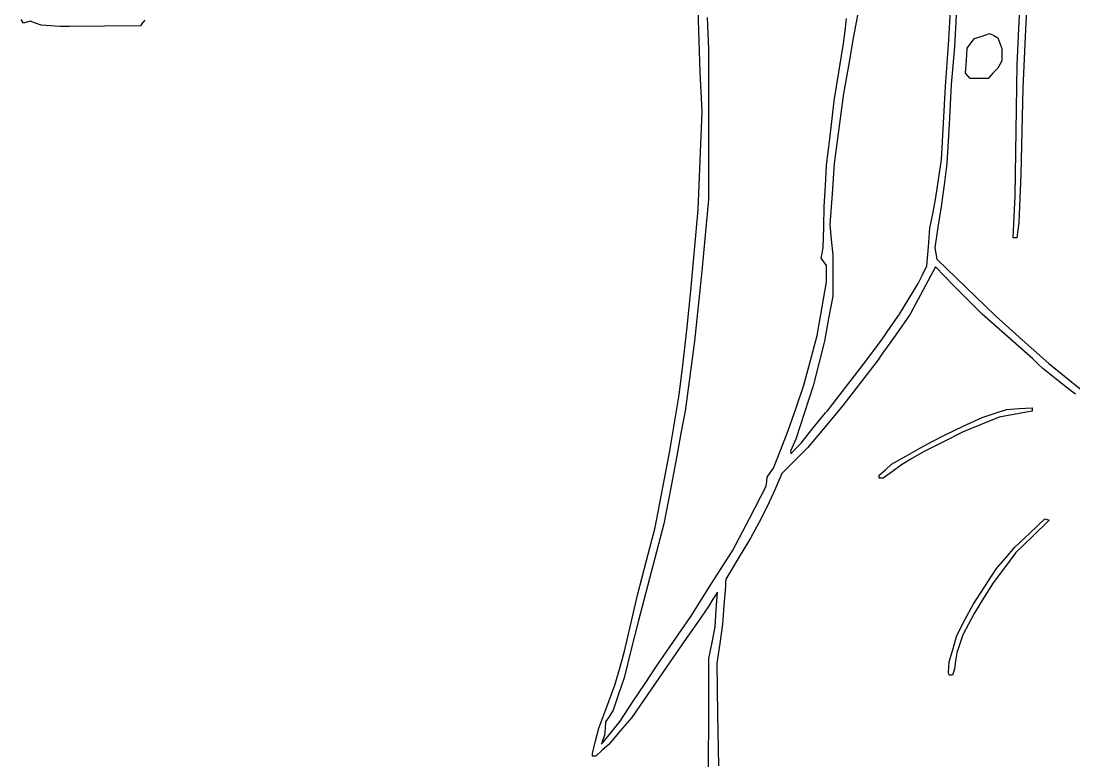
# Model space of a CAD drawing. Extents: x 9 to 136, y 7 to 235.
# Drawn here: x 16.65 to 55.3, y 33.09 to 60.24 of the extents above; entities that cross this region are included whole.
import ezdxf

# ---------------------------------------------------------------- set-up
doc = ezdxf.new("R2010")
doc.units = 0

msp = doc.modelspace()

# ---------------------------------------------------------------- linework, layer by layer
at = {"layer": 'Layer 1'}
for p, q in [((53.630147, 62.11587), (53.528161, 59.94497)), ((47.541853, 61.45651), (47.198417, 59.61452)), ((53.282904, 59.97139), (53.351954, 61.32645)), ((50.74946, 60.20662), (50.78604, 60.86447)), ((16.696446, 60.23089), (16.651926, 60.29939)), ((41.543943, 59.51384), (41.504573, 60.66507)), ((41.839337, 60.37116), (41.892437, 59.21992)), ((46.902517, 59.87742), (46.958477, 60.33791)), ((50.989348, 60.66892), (50.919448, 59.28743)), ((16.740966, 60.16239), (16.696446, 60.23089)), ((16.864447, 60.19959), (16.740966, 60.16239)), ((16.987927, 60.23679), (16.864447, 60.19959)), ((17.187437, 60.16069), (16.987927, 60.23679)), ((17.386946, 60.08459), (17.187437, 60.16069)), ((17.733067, 60.05999), (17.386946, 60.08459)), ((18.079187, 60.03539), (17.733067, 60.05999)), ((18.252248, 60.03577), (18.079187, 60.03539)), ((18.42531, 60.03618), (18.252248, 60.03577)), ((19.728812, 60.05268), (18.42531, 60.03618)), ((21.032311, 60.06918), (19.728812, 60.05268)), ((21.113301, 60.17063), (21.032311, 60.06918)), ((21.194291, 60.27207), (21.113301, 60.17063)), ((50.71288, 59.54876), (50.74946, 60.20662)), ((53.213854, 58.61635), (53.282904, 59.97139)), ((53.528161, 59.94497), (53.426174, 57.77406)), ((46.846537, 59.41693), (46.902517, 59.87742)), ((47.198417, 59.61452), (47.02119, 58.59486)), ((50.64733, 58.69355), (50.71288, 59.54876)), ((51.516736, 59.42153), (51.653045, 59.59447)), ((51.653045, 59.59447), (51.929942, 59.68667)), ((51.929942, 59.68667), (52.206839, 59.77887)), ((52.206839, 59.77887), (52.359288, 59.70377)), ((52.359288, 59.70377), (52.511737, 59.62867)), ((52.511737, 59.62867), (52.584267, 59.43093)), ((41.583313, 58.36259), (41.543943, 59.51384)), ((41.892437, 59.21992), (41.888637, 56.45695)), ((46.671773, 58.36586), (46.846537, 59.41693)), ((50.919448, 59.28743), (50.856648, 58.59669)), ((51.353126, 58.78952), (51.380426, 59.24862)), ((51.380426, 59.24862), (51.516736, 59.42153)), ((52.584267, 59.43093), (52.656797, 59.23318)), ((52.656797, 59.23318), (52.656797, 59.00842)), ((51.325826, 58.33042), (51.353126, 58.78952)), ((52.656797, 58.78366), (52.580677, 58.64859)), ((52.656797, 59.00842), (52.656797, 58.78366)), ((46.497007, 57.3148), (46.671773, 58.36586)), ((47.02119, 58.59486), (46.843962, 57.57518)), ((50.58178, 57.83836), (50.64733, 58.69355)), ((50.856648, 58.59669), (50.793848, 57.90595)), ((52.504557, 58.51332), (52.326956, 58.32389)), ((52.580677, 58.64859), (52.504557, 58.51332)), ((53.176774, 56.22165), (53.213854, 58.61635)), ((41.618903, 57.63896), (41.583313, 58.36259)), ((51.411376, 58.23232), (51.325826, 58.33042)), ((51.49695, 58.13447), (51.411376, 58.23232)), ((51.823152, 58.13447), (51.49695, 58.13447)), ((52.149355, 58.13447), (51.823152, 58.13447)), ((52.326956, 58.32389), (52.149355, 58.13447)), ((41.654493, 56.91533), (41.618903, 57.63896)), ((50.51002, 56.48975), (50.58178, 57.83836)), ((50.793848, 57.90595), (50.716398, 56.45867)), ((53.426174, 57.77406), (53.387134, 56.19522)), ((46.360576, 56.12917), (46.497007, 57.3148)), ((46.843962, 57.57518), (46.673588, 56.29237)), ((41.581653, 55.11607), (41.654493, 56.91533)), ((41.888637, 56.45695), (41.884837, 53.69398)), ((50.43827, 55.14117), (50.51002, 56.48975)), ((50.716398, 56.45867), (50.638948, 55.01142)), ((46.224145, 54.94353), (46.360576, 56.12917)), ((46.673588, 56.29237), (46.503214, 55.00958)), ((53.139694, 53.82696), (53.176774, 56.22165)), ((53.387134, 56.19522), (53.348084, 54.61638)), ((41.508813, 53.3168), (41.581653, 55.11607)), ((46.179595, 54.18702), (46.224145, 54.94353)), ((46.503214, 55.00958), (46.421454, 53.89369)), ((50.33244, 54.41753), (50.43827, 55.14117)), ((50.638948, 55.01142), (50.535121, 54.22198)), ((53.348084, 54.61638), (53.311064, 53.72827)), ((46.135045, 53.43049), (46.179595, 54.18702)), ((50.22661, 53.6939), (50.33244, 54.41753)), ((50.535121, 54.22198), (50.431294, 53.43256)), ((46.421454, 53.89369), (46.339694, 52.77782)), ((53.104014, 53.05398), (53.139694, 53.82696)), ((53.311064, 53.72827), (53.274044, 52.84018)), ((41.884837, 53.69398), (41.763422, 52.37828)), ((46.117705, 52.67396), (46.135045, 53.43049)), ((50.120292, 53.16762), (50.22661, 53.6939)), ((50.431294, 53.43256), (50.311606, 52.67646)), ((41.373474, 51.82681), (41.508813, 53.3168)), ((50.013974, 52.64134), (50.120292, 53.16762)), ((53.068334, 52.28102), (53.104014, 53.05398)), ((46.100365, 51.91742), (46.117705, 52.67396)), ((46.339694, 52.77782), (46.396414, 52.21617)), ((49.960394, 51.9506), (50.013974, 52.64134)), ((50.311606, 52.67646), (50.191919, 51.92036)), ((53.274044, 52.84018), (53.238124, 52.5606)), ((41.763422, 52.37828), (41.642007, 51.06258)), ((46.396414, 52.21617), (46.453134, 51.65454)), ((53.135274, 52.28102), (53.068334, 52.28102)), ((53.202214, 52.28102), (53.135274, 52.28102)), ((53.238124, 52.5606), (53.202214, 52.28102)), ((41.238136, 50.33683), (41.373474, 51.82681)), ((46.060505, 51.72477), (46.100365, 51.91742)), ((49.906814, 51.25985), (49.960394, 51.9506)), ((50.191919, 51.92036), (50.230199, 51.70908)), ((46.020675, 51.5321), (46.060505, 51.72477)), ((46.119765, 51.39767), (46.020675, 51.5321)), ((46.453134, 51.65454), (46.452424, 50.898)), ((50.230199, 51.70908), (50.268479, 51.4978)), ((50.268479, 51.4978), (51.348885, 50.45873)), ((41.642007, 51.06258), (41.507083, 49.77977)), ((46.218855, 51.26325), (46.119765, 51.39767)), ((46.218582, 50.96541), (46.218855, 51.26325)), ((49.745143, 50.93093), (49.906814, 51.25985)), ((50.224232, 51.21951), (49.760528, 50.35182)), ((50.554306, 50.87811), (50.224232, 51.21951)), ((46.045043, 49.6808), (46.218311, 50.66757)), ((46.218311, 50.66757), (46.218582, 50.96541)), ((46.452424, 50.898), (46.451715, 50.14147)), ((49.583471, 50.602), (49.745143, 50.93093)), ((50.884381, 50.53667), (50.554306, 50.87811)), ((41.165476, 49.6132), (41.238136, 50.33683)), ((49.241417, 50.04282), (49.583471, 50.602)), ((49.760528, 50.35182), (49.296825, 49.48412)), ((51.411319, 50.0104), (50.884381, 50.53667)), ((51.348885, 50.45873), (52.429291, 49.41967)), ((46.451715, 50.14147), (46.29859, 49.31916)), ((48.899364, 49.48365), (49.241417, 50.04282)), ((51.938259, 49.48412), (51.411319, 50.0104)), ((41.092816, 48.88955), (41.165476, 49.6132)), ((41.507083, 49.77977), (41.372161, 48.49695)), ((45.871775, 48.69401), (46.045043, 49.6808)), ((48.583118, 49.02316), (48.899364, 49.48365)), ((49.296825, 49.48412), (48.763487, 48.72759)), ((52.868194, 48.6618), (51.938259, 49.48412)), ((46.29859, 49.31916), (46.145482, 48.49684)), ((52.429291, 49.41967), (53.404773, 48.54482)), ((40.953455, 47.70543), (41.092816, 48.88955)), ((48.763487, 48.72759), (48.230152, 47.97107)), ((48.266874, 48.56267), (48.583118, 49.02316)), ((41.372161, 48.49695), (41.199933, 47.21041)), ((45.630146, 47.78719), (45.871775, 48.69401)), ((46.145482, 48.49684), (45.937255, 47.67552)), ((47.923267, 48.10216), (48.266874, 48.56267)), ((53.79813, 47.83949), (52.868194, 48.6618)), ((53.404773, 48.54482), (54.380254, 47.66998)), ((47.579656, 47.64167), (47.923267, 48.10216)), ((48.230152, 47.97107), (48.11059, 47.80666)), ((40.814095, 46.5213), (40.953455, 47.70543)), ((45.38852, 46.88037), (45.630146, 47.78719)), ((45.937255, 47.67552), (45.729029, 46.8542)), ((46.917679, 46.78646), (47.579656, 47.64167)), ((47.991027, 47.64224), (47.406603, 46.88804)), ((48.11059, 47.80666), (47.991027, 47.64224)), ((53.980816, 47.66062), (53.79813, 47.83949)), ((54.163504, 47.48175), (53.980816, 47.66062)), ((54.380254, 47.66998), (54.954887, 47.20656)), ((41.199933, 47.21041), (41.027703, 45.92386)), ((54.647564, 47.10146), (54.163504, 47.48175)), ((54.954887, 47.20656), (55.52952, 46.74313)), ((45.103366, 46.04388), (45.38852, 46.88037)), ((45.729029, 46.8542), (45.412705, 45.87389)), ((46.255702, 45.93126), (46.917679, 46.78646)), ((47.406603, 46.88804), (46.822179, 46.13387)), ((55.131626, 46.72114), (54.647564, 47.10146)), ((40.643877, 45.49469), (40.814095, 46.5213)), ((55.365952, 46.54031), (55.131626, 46.72114)), ((44.81821, 45.20741), (45.103366, 46.04388)), ((46.822179, 46.13387), (46.169064, 45.35264)), ((52.829854, 45.98069), (53.297117, 46.01429)), ((53.297117, 46.01429), (53.76438, 46.04789)), ((53.76438, 46.04789), (53.76438, 45.98689)), ((41.027703, 45.92386), (40.887338, 45.17107)), ((45.412705, 45.87389), (45.096382, 44.8936)), ((45.731437, 45.30626), (46.178462, 45.86546)), ((46.178462, 45.86546), (46.217082, 45.89836)), ((46.217082, 45.89836), (46.255702, 45.93126)), ((51.237696, 45.36699), (51.929938, 45.68878)), ((52.552956, 45.7069), (51.895327, 45.43531)), ((51.929938, 45.68878), (52.379895, 45.83474)), ((52.379895, 45.83474), (52.829854, 45.98069)), ((53.158668, 45.81633), (52.552956, 45.7069)), ((53.76438, 45.92589), (53.158668, 45.81633)), ((53.76438, 45.98689), (53.76438, 45.92589)), ((40.473642, 44.46808), (40.643877, 45.49469)), ((45.284414, 44.74719), (45.731437, 45.30626)), ((46.169064, 45.35264), (45.515951, 44.5714)), ((50.545453, 45.04517), (51.237696, 45.36699)), ((51.895327, 45.43531), (51.237696, 45.16369)), ((40.887338, 45.17107), (40.746972, 44.41828)), ((44.544373, 44.51666), (44.81821, 45.20741)), ((45.096382, 44.8936), (45.000032, 44.67445)), ((50.095495, 44.80689), (50.545453, 45.04517)), ((51.237696, 45.16369), (50.510841, 44.79869)), ((40.198865, 43.06064), (40.473642, 44.46808)), ((44.270537, 43.82593), (44.544373, 44.51666)), ((45.000032, 44.67445), (44.903682, 44.45529)), ((44.903682, 44.45529), (44.904002, 44.40389)), ((44.904321, 44.35249), (45.094368, 44.54985)), ((45.515951, 44.5714), (45.050066, 44.10038)), ((45.094368, 44.54985), (45.284414, 44.74719)), ((49.126356, 44.26974), (49.645539, 44.56862)), ((49.645539, 44.56862), (50.095495, 44.80689)), ((50.510841, 44.79869), (49.783988, 44.43368)), ((40.746972, 44.41828), (40.499855, 43.10258)), ((45.050066, 44.10038), (44.58418, 43.62935)), ((44.904002, 44.40389), (44.904321, 44.35249)), ((48.607176, 43.97089), (49.126356, 44.26974)), ((49.379802, 44.1957), (48.975617, 43.95769)), ((49.783988, 44.43368), (49.379802, 44.1957)), ((44.155519, 43.66151), (44.270537, 43.82593)), ((48.157217, 43.5703), (48.382197, 43.77059)), ((48.637678, 43.71099), (48.299738, 43.46431)), ((48.382197, 43.77059), (48.607176, 43.97089)), ((48.975617, 43.95769), (48.637678, 43.71099)), ((44.009981, 43.17552), (44.025241, 43.33631)), ((44.025241, 43.33631), (44.040501, 43.4971)), ((44.040501, 43.4971), (44.155519, 43.66151)), ((44.58418, 43.62935), (44.320442, 43.03727)), ((48.157198, 43.46431), (48.157217, 43.5174)), ((48.228468, 43.46431), (48.157198, 43.46431)), ((48.157217, 43.5174), (48.157217, 43.5703)), ((48.299738, 43.46431), (48.228468, 43.46431)), ((39.924088, 41.6532), (40.198865, 43.06064)), ((40.499855, 43.10258), (40.252741, 41.78689)), ((43.387263, 41.9878), (44.009981, 43.17552)), ((44.320442, 43.03727), (44.056704, 42.44522)), ((44.056704, 42.44522), (43.745081, 41.85316)), ((40.252741, 41.78689), (39.782973, 40.01068)), ((42.764546, 40.80006), (43.387263, 41.9878)), ((43.745081, 41.85316), (43.433456, 41.26109)), ((53.682769, 41.44947), (54.234137, 41.96713)), ((54.393537, 41.91673), (53.78297, 41.32562)), ((54.234137, 41.96713), (54.313837, 41.94193)), ((54.313837, 41.94193), (54.393537, 41.91673)), ((39.606034, 40.43618), (39.924088, 41.6532)), ((53.1314, 40.93178), (53.682769, 41.44947)), ((43.433456, 41.26109), (42.97996, 40.50983)), ((53.78297, 41.32562), (53.172402, 40.73451)), ((42.000665, 39.59416), (42.764546, 40.80006)), ((53.172402, 40.73451), (52.755629, 40.17533)), ((52.798338, 40.53707), (53.1314, 40.93178)), ((39.287979, 39.21916), (39.606034, 40.43618)), ((42.97996, 40.50983), (42.526466, 39.75859)), ((52.465274, 40.14237), (52.798338, 40.53707)), ((39.782973, 40.01068), (39.313206, 38.2345)), ((52.032718, 39.48451), (52.465274, 40.14237)), ((52.755629, 40.17533), (52.338854, 39.61617)), ((41.236782, 38.38828), (42.000665, 39.59416)), ((42.506666, 39.48478), (42.455346, 38.79403)), ((42.516566, 39.62169), (42.506666, 39.48478)), ((42.526466, 39.75859), (42.516566, 39.62169)), ((51.600166, 38.82665), (52.032718, 39.48451)), ((52.338854, 39.61617), (51.986553, 39.057)), ((39.04702, 38.1666), (39.287979, 39.21916)), ((42.214977, 39.28492), (42.050081, 39.02177)), ((42.173427, 38.6452), (42.214977, 39.28492)), ((51.986553, 39.057), (51.634251, 38.49782)), ((41.885186, 38.75865), (41.478666, 38.16658)), ((42.050081, 39.02177), (41.885186, 38.75865)), ((42.455346, 38.79403), (42.404036, 38.1033)), ((51.300147, 38.25973), (51.600166, 38.82665)), ((40.796275, 37.75219), (41.236782, 38.38828)), ((42.131887, 38.00547), (42.173427, 38.6452)), ((51.634251, 38.49782), (51.428363, 38.10312)), ((38.806059, 37.11404), (39.04702, 38.1666)), ((39.313206, 38.2345), (39.053903, 37.18476)), ((41.478666, 38.16658), (41.072148, 37.57451)), ((42.017344, 37.42816), (42.131887, 38.00547)), ((42.404036, 38.1033), (42.298319, 37.39031)), ((51.000129, 37.6928), (51.300147, 38.25973)), ((51.428363, 38.10312), (51.222471, 37.70841)), ((41.072148, 37.57451), (40.070489, 36.12724)), ((40.355769, 37.1161), (40.796275, 37.75219)), ((50.863283, 37.20717), (51.000129, 37.6928)), ((51.222471, 37.70841), (51.113762, 37.37948)), ((38.629286, 36.48907), (38.806059, 37.11404)), ((39.053903, 37.18476), (38.794598, 36.135)), ((39.959113, 36.52403), (40.355769, 37.1161)), ((41.902802, 36.85088), (42.017344, 37.42816)), ((42.298319, 37.39031), (42.192602, 36.67733)), ((50.726419, 36.72154), (50.863283, 37.20717)), ((51.113762, 37.37948), (51.005053, 37.05056)), ((41.897402, 34.84444), (41.902802, 36.85088)), ((50.715149, 36.52418), (50.726419, 36.72154)), ((50.960623, 36.75452), (50.916193, 36.45849)), ((51.005053, 37.05056), (50.960623, 36.75452)), ((38.452514, 35.86412), (38.629286, 36.48907)), ((39.562457, 35.93196), (39.959113, 36.52403)), ((42.192602, 36.67733), (42.222052, 34.7918)), ((50.703879, 36.32681), (50.715149, 36.52418)), ((50.881973, 36.34332), (50.847753, 36.22814)), ((50.916193, 36.45849), (50.881973, 36.34332)), ((38.794598, 36.135), (38.588345, 35.54013)), ((40.070489, 36.12724), (39.068829, 34.67998)), ((50.711179, 36.27751), (50.703879, 36.32681)), ((50.718633, 36.22814), (50.711179, 36.27751)), ((50.783193, 36.22814), (50.718633, 36.22814)), ((50.847753, 36.22814), (50.783193, 36.22814)), ((38.15428, 35.0747), (38.452514, 35.86412)), ((39.100673, 35.23817), (39.562457, 35.93196)), ((38.588345, 35.54013), (38.382092, 34.94524)), ((38.638995, 34.54454), (39.100673, 35.23817)), ((37.856048, 34.28528), (38.15428, 35.0747)), ((38.382092, 34.94524), (38.24736, 34.73457)), ((41.892002, 32.83798), (41.897402, 34.84444)), ((42.222052, 34.7918), (42.251512, 32.90626)), ((38.112628, 34.5239), (38.089078, 34.27408)), ((38.24736, 34.73457), (38.112628, 34.5239)), ((38.301411, 34.11997), (38.638995, 34.54454)), ((39.068829, 34.67998), (38.6484, 34.18658)), ((37.745286, 33.82479), (37.856048, 34.28528)), ((37.963828, 33.69544), (38.301411, 34.11997)), ((38.065528, 34.02427), (38.014678, 33.85985)), ((38.089078, 34.27408), (38.065528, 34.02427)), ((38.6484, 34.18658), (38.22797, 33.69319)), ((37.634524, 33.36429), (37.745286, 33.82479)), ((38.014678, 33.85985), (37.963828, 33.69544)), ((38.22797, 33.69319), (37.987118, 33.47939)), ((37.634704, 33.31499), (37.634524, 33.36429)), ((37.634887, 33.26559), (37.634704, 33.31499)), ((37.690577, 33.26559), (37.634887, 33.26559)), ((37.746267, 33.26559), (37.690577, 33.26559)), ((37.987118, 33.47939), (37.746267, 33.26559))]:
    msp.add_line(p, q, dxfattribs=at)

doc.saveas('drawing.dxf')
